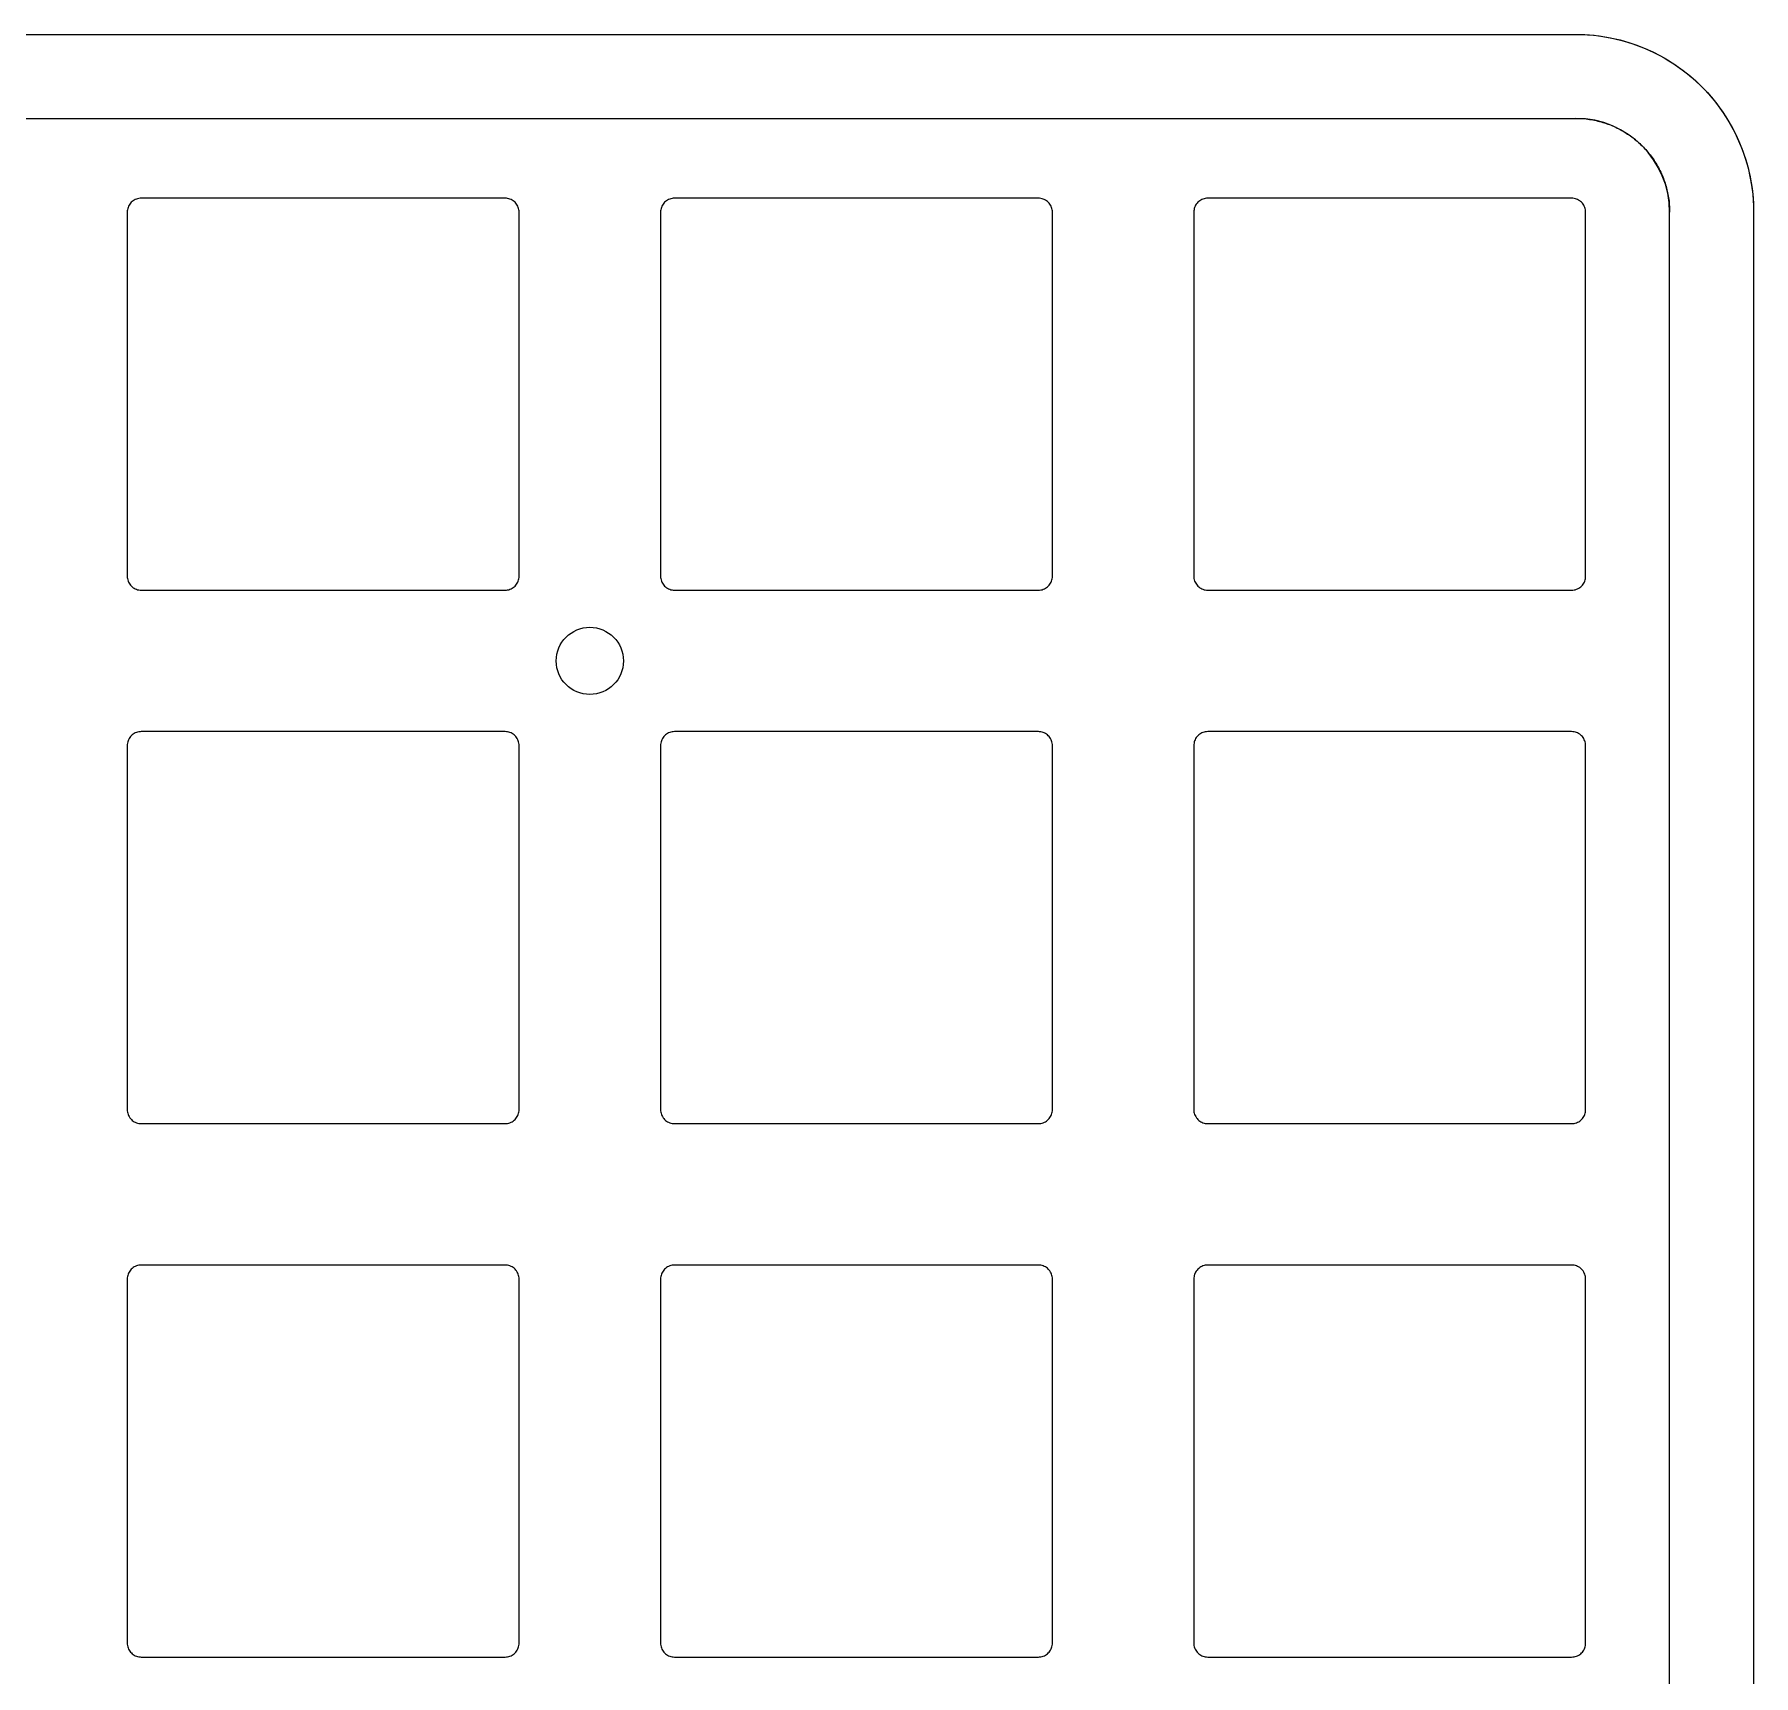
# Model space of a CAD drawing. Header units: millimetres. Extents: x -303 to -129, y -87 to 39.
# Drawn here: x -215.3 to -153.9, y -26.7 to 31.9 of the extents above; entities that cross this region are included whole.
import ezdxf

# ---------------------------------------------------------------- set-up
doc = ezdxf.new("R2010")
doc.units = ezdxf.units.MM
doc.layers.add('lx', color=151, linetype='Continuous')

msp = doc.modelspace()

# ---------------------------------------------------------------- linework, layer by layer
at = {"layer": 'lx'}
for p, q in [((-245, 31.9), (-162.338, 31.9)), ((-162.338, 31.9), (-160.201, 31.9)), ((-271.574, 28.9), (-166.003, 28.9)), ((-166.003, 28.9), (-160.201, 28.9)), ((-198.451, 26.05), (-211.45, 26.05)), ((-179.4, 26.05), (-192.399, 26.05)), ((-160.351, 26.05), (-173.35, 26.05)), ((-211.95, 25.55), (-211.95, 12.551)), ((-197.951, 12.551), (-197.951, 25.55)), ((-192.899, 25.55), (-192.899, 12.551)), ((-178.9, 12.551), (-178.9, 25.55)), ((-173.85, 25.55), (-173.85, 12.551)), ((-159.851, 12.551), (-159.851, 25.55)), ((-156.851, 19.748), (-156.851, 25.55)), ((-153.851, 25.55), (-153.851, 23.413)), ((-153.851, 23.413), (-153.851, -33.791)), ((-156.851, -32.206), (-156.851, 19.748)), ((-211.45, 12.051), (-198.451, 12.051)), ((-192.399, 12.051), (-179.4, 12.051)), ((-173.35, 12.051), (-160.351, 12.051)), ((-198.451, 7), (-211.45, 7)), ((-179.4, 7), (-192.399, 7)), ((-160.351, 7), (-173.35, 7)), ((-211.95, 6.5), (-211.95, -6.499)), ((-197.951, -6.499), (-197.951, 6.5)), ((-192.899, 6.5), (-192.899, -6.499)), ((-178.9, -6.499), (-178.9, 6.5)), ((-173.85, 6.5), (-173.85, -6.499)), ((-159.851, -6.499), (-159.851, 6.5)), ((-211.45, -6.999), (-198.451, -6.999)), ((-192.399, -6.999), (-179.4, -6.999)), ((-173.35, -6.999), (-160.351, -6.999)), ((-198.451, -12.05), (-211.45, -12.05)), ((-179.4, -12.05), (-192.399, -12.05)), ((-160.351, -12.05), (-173.35, -12.05)), ((-211.95, -12.55), (-211.95, -25.549)), ((-197.951, -25.549), (-197.951, -12.55)), ((-192.899, -12.55), (-192.899, -25.549)), ((-178.9, -25.549), (-178.9, -12.55)), ((-173.85, -12.55), (-173.85, -25.549)), ((-159.851, -25.549), (-159.851, -12.55)), ((-211.45, -26.049), (-198.451, -26.049)), ((-192.399, -26.049), (-179.4, -26.049)), ((-173.35, -26.049), (-160.351, -26.049))]:
    msp.add_line(p, q, dxfattribs=at)
msp.add_circle((-195.425, 9.526), 1.2, dxfattribs=at)
at = {"layer": 'lx', "extrusion": (0, 0, -1)}
for start, end in [(90, 180), (90, 149.4863), (149.4863, 180)]:
    msp.add_arc((160.201, 25.55), 6.35, start, end, dxfattribs=at)
at = {"layer": 'lx'}
msp.add_arc((-160.201, 25.55), 3.35, 0, 90, dxfattribs=at)
for points, knots in [([(-160.201, 28.9), (-160.038, 28.9), (-159.875, 28.888), (-159.714, 28.865), (-159.552, 28.841), (-159.391, 28.805), (-159.234, 28.758), (-159.078, 28.71), (-158.924, 28.652), (-158.776, 28.582), (-158.629, 28.513), (-158.486, 28.432), (-158.35, 28.342), (-158.214, 28.253), (-158.085, 28.153), (-157.964, 28.044), (-157.843, 27.936), (-157.73, 27.818), (-157.626, 27.694), (-157.523, 27.57), (-157.428, 27.437), (-157.344, 27.299), (-157.259, 27.162), (-157.185, 27.018), (-157.121, 26.87), (-157.058, 26.722), (-157.005, 26.569), (-156.964, 26.413), (-156.922, 26.258), (-156.892, 26.1), (-156.873, 25.94), (-156.858, 25.811), (-156.851, 25.68), (-156.851, 25.55)], [0, 0, 0, 0, 0.487313, 0.487313, 0.487313, 0.979278, 0.979278, 0.979278, 1.469789, 1.469789, 1.469789, 1.958917, 1.958917, 1.958917, 2.446716, 2.446716, 2.446716, 2.933223, 2.933223, 2.933223, 3.41846, 3.41846, 3.41846, 3.902435, 3.902435, 3.902435, 4.385143, 4.385143, 4.385143, 4.866564, 4.866564, 4.866564, 5.257655, 5.257655, 5.257655, 5.257655]), ([(-211.45, 26.05), (-211.479, 26.05), (-211.508, 26.048), (-211.537, 26.042), (-211.566, 26.037), (-211.594, 26.03), (-211.622, 26.019), (-211.649, 26.009), (-211.676, 25.997), (-211.701, 25.982), (-211.726, 25.968), (-211.75, 25.951), (-211.772, 25.932), (-211.794, 25.914), (-211.815, 25.893), (-211.833, 25.871), (-211.852, 25.849), (-211.868, 25.825), (-211.883, 25.8), (-211.897, 25.775), (-211.909, 25.749), (-211.919, 25.722), (-211.929, 25.695), (-211.936, 25.667), (-211.941, 25.639), (-211.947, 25.61), (-211.95, 25.58), (-211.95, 25.55)], [0, 0, 0, 0, 0.088089, 0.088089, 0.088089, 0.1757842, 0.1757842, 0.1757842, 0.2631148, 0.2631148, 0.2631148, 0.3501016, 0.3501016, 0.3501016, 0.4367588, 0.4367588, 0.4367588, 0.5230949, 0.5230949, 0.5230949, 0.6091132, 0.6091132, 0.6091132, 0.6948125, 0.6948125, 0.6948125, 0.7844012, 0.7844012, 0.7844012, 0.7844012]), ([(-197.951, 25.55), (-197.951, 25.58), (-197.953, 25.609), (-197.958, 25.638), (-197.963, 25.667), (-197.971, 25.695), (-197.981, 25.723), (-197.991, 25.75), (-198.004, 25.776), (-198.018, 25.802), (-198.033, 25.827), (-198.05, 25.851), (-198.068, 25.873), (-198.087, 25.895), (-198.108, 25.915), (-198.13, 25.934), (-198.152, 25.952), (-198.176, 25.969), (-198.201, 25.983), (-198.225, 25.998), (-198.252, 26.01), (-198.279, 26.02), (-198.305, 26.029), (-198.333, 26.037), (-198.361, 26.042), (-198.391, 26.047), (-198.421, 26.05), (-198.451, 26.05)], [0, 0, 0, 0, 0.088089, 0.088089, 0.088089, 0.1757842, 0.1757842, 0.1757842, 0.2631148, 0.2631148, 0.2631148, 0.3501016, 0.3501016, 0.3501016, 0.4367588, 0.4367588, 0.4367588, 0.5230949, 0.5230949, 0.5230949, 0.6091132, 0.6091132, 0.6091132, 0.6948125, 0.6948125, 0.6948125, 0.7844012, 0.7844012, 0.7844012, 0.7844012]), ([(-192.399, 26.05), (-192.429, 26.05), (-192.458, 26.048), (-192.487, 26.042), (-192.516, 26.037), (-192.544, 26.03), (-192.572, 26.019), (-192.599, 26.009), (-192.626, 25.997), (-192.651, 25.982), (-192.676, 25.968), (-192.7, 25.951), (-192.722, 25.932), (-192.744, 25.914), (-192.765, 25.893), (-192.783, 25.871), (-192.802, 25.849), (-192.818, 25.825), (-192.833, 25.8), (-192.847, 25.775), (-192.859, 25.749), (-192.869, 25.722), (-192.879, 25.695), (-192.886, 25.667), (-192.891, 25.639), (-192.897, 25.61), (-192.899, 25.58), (-192.899, 25.55)], [0, 0, 0, 0, 0.088089, 0.088089, 0.088089, 0.1757842, 0.1757842, 0.1757842, 0.2631148, 0.2631148, 0.2631148, 0.3501016, 0.3501016, 0.3501016, 0.4367588, 0.4367588, 0.4367588, 0.5230949, 0.5230949, 0.5230949, 0.6091132, 0.6091132, 0.6091132, 0.6948125, 0.6948125, 0.6948125, 0.7844012, 0.7844012, 0.7844012, 0.7844012]), ([(-178.9, 25.55), (-178.9, 25.58), (-178.903, 25.609), (-178.908, 25.638), (-178.913, 25.667), (-178.921, 25.695), (-178.931, 25.723), (-178.941, 25.75), (-178.954, 25.776), (-178.968, 25.802), (-178.983, 25.827), (-179, 25.851), (-179.018, 25.873), (-179.037, 25.895), (-179.058, 25.915), (-179.08, 25.934), (-179.102, 25.952), (-179.126, 25.969), (-179.151, 25.983), (-179.175, 25.998), (-179.202, 26.01), (-179.229, 26.02), (-179.255, 26.029), (-179.283, 26.037), (-179.311, 26.042), (-179.341, 26.047), (-179.371, 26.05), (-179.4, 26.05)], [0, 0, 0, 0, 0.088089, 0.088089, 0.088089, 0.1757842, 0.1757842, 0.1757842, 0.2631148, 0.2631148, 0.2631148, 0.3501016, 0.3501016, 0.3501016, 0.4367588, 0.4367588, 0.4367588, 0.5230949, 0.5230949, 0.5230949, 0.6091132, 0.6091132, 0.6091132, 0.6948125, 0.6948125, 0.6948125, 0.7844012, 0.7844012, 0.7844012, 0.7844012]), ([(-173.35, 26.05), (-173.379, 26.05), (-173.408, 26.048), (-173.437, 26.042), (-173.466, 26.037), (-173.494, 26.03), (-173.522, 26.019), (-173.549, 26.009), (-173.576, 25.997), (-173.601, 25.982), (-173.626, 25.968), (-173.65, 25.951), (-173.672, 25.932), (-173.694, 25.914), (-173.715, 25.893), (-173.733, 25.871), (-173.752, 25.849), (-173.768, 25.825), (-173.783, 25.8), (-173.797, 25.775), (-173.809, 25.749), (-173.819, 25.722), (-173.829, 25.695), (-173.836, 25.667), (-173.841, 25.639), (-173.847, 25.61), (-173.85, 25.58), (-173.85, 25.55)], [0, 0, 0, 0, 0.088089, 0.088089, 0.088089, 0.1757842, 0.1757842, 0.1757842, 0.2631148, 0.2631148, 0.2631148, 0.3501016, 0.3501016, 0.3501016, 0.4367588, 0.4367588, 0.4367588, 0.5230949, 0.5230949, 0.5230949, 0.6091132, 0.6091132, 0.6091132, 0.6948125, 0.6948125, 0.6948125, 0.7844012, 0.7844012, 0.7844012, 0.7844012]), ([(-159.851, 25.55), (-159.851, 25.58), (-159.853, 25.609), (-159.858, 25.638), (-159.863, 25.667), (-159.871, 25.695), (-159.881, 25.723), (-159.891, 25.75), (-159.904, 25.776), (-159.918, 25.802), (-159.933, 25.827), (-159.95, 25.851), (-159.968, 25.873), (-159.987, 25.895), (-160.008, 25.915), (-160.03, 25.934), (-160.052, 25.952), (-160.076, 25.969), (-160.101, 25.983), (-160.125, 25.998), (-160.152, 26.01), (-160.179, 26.02), (-160.205, 26.029), (-160.233, 26.037), (-160.261, 26.042), (-160.291, 26.047), (-160.321, 26.05), (-160.351, 26.05)], [0, 0, 0, 0, 0.088089, 0.088089, 0.088089, 0.1757842, 0.1757842, 0.1757842, 0.2631148, 0.2631148, 0.2631148, 0.3501016, 0.3501016, 0.3501016, 0.4367588, 0.4367588, 0.4367588, 0.5230949, 0.5230949, 0.5230949, 0.6091132, 0.6091132, 0.6091132, 0.6948125, 0.6948125, 0.6948125, 0.7844012, 0.7844012, 0.7844012, 0.7844012]), ([(-211.95, 12.551), (-211.95, 12.522), (-211.947, 12.492), (-211.942, 12.463), (-211.937, 12.435), (-211.929, 12.406), (-211.919, 12.379), (-211.909, 12.351), (-211.896, 12.325), (-211.882, 12.3), (-211.867, 12.275), (-211.85, 12.251), (-211.832, 12.229), (-211.813, 12.207), (-211.792, 12.186), (-211.77, 12.167), (-211.748, 12.149), (-211.724, 12.132), (-211.699, 12.118), (-211.675, 12.104), (-211.648, 12.091), (-211.621, 12.082), (-211.595, 12.072), (-211.567, 12.064), (-211.539, 12.059), (-211.509, 12.054), (-211.479, 12.051), (-211.45, 12.051)], [0, 0, 0, 0, 0.088089, 0.088089, 0.088089, 0.1757842, 0.1757842, 0.1757842, 0.2631148, 0.2631148, 0.2631148, 0.3501016, 0.3501016, 0.3501016, 0.4367588, 0.4367588, 0.4367588, 0.5230949, 0.5230949, 0.5230949, 0.6091132, 0.6091132, 0.6091132, 0.6948125, 0.6948125, 0.6948125, 0.7844012, 0.7844012, 0.7844012, 0.7844012]), ([(-198.451, 12.051), (-198.421, 12.051), (-198.392, 12.054), (-198.363, 12.059), (-198.334, 12.064), (-198.306, 12.072), (-198.278, 12.082), (-198.251, 12.092), (-198.224, 12.104), (-198.199, 12.119), (-198.174, 12.134), (-198.15, 12.15), (-198.128, 12.169), (-198.106, 12.188), (-198.085, 12.208), (-198.067, 12.231), (-198.048, 12.253), (-198.032, 12.276), (-198.017, 12.301), (-198.003, 12.326), (-197.991, 12.352), (-197.981, 12.379), (-197.971, 12.406), (-197.964, 12.434), (-197.959, 12.462), (-197.953, 12.491), (-197.951, 12.521), (-197.951, 12.551)], [0, 0, 0, 0, 0.088089, 0.088089, 0.088089, 0.1757842, 0.1757842, 0.1757842, 0.2631148, 0.2631148, 0.2631148, 0.3501016, 0.3501016, 0.3501016, 0.4367588, 0.4367588, 0.4367588, 0.5230949, 0.5230949, 0.5230949, 0.6091132, 0.6091132, 0.6091132, 0.6948125, 0.6948125, 0.6948125, 0.7844012, 0.7844012, 0.7844012, 0.7844012]), ([(-192.899, 12.551), (-192.899, 12.522), (-192.897, 12.492), (-192.892, 12.463), (-192.887, 12.435), (-192.879, 12.406), (-192.869, 12.379), (-192.859, 12.351), (-192.846, 12.325), (-192.832, 12.3), (-192.817, 12.275), (-192.8, 12.251), (-192.782, 12.229), (-192.763, 12.207), (-192.742, 12.186), (-192.72, 12.167), (-192.698, 12.149), (-192.674, 12.132), (-192.649, 12.118), (-192.625, 12.104), (-192.598, 12.091), (-192.571, 12.082), (-192.545, 12.072), (-192.517, 12.064), (-192.489, 12.059), (-192.459, 12.054), (-192.429, 12.051), (-192.399, 12.051)], [0, 0, 0, 0, 0.088089, 0.088089, 0.088089, 0.1757842, 0.1757842, 0.1757842, 0.2631148, 0.2631148, 0.2631148, 0.3501016, 0.3501016, 0.3501016, 0.4367588, 0.4367588, 0.4367588, 0.5230949, 0.5230949, 0.5230949, 0.6091132, 0.6091132, 0.6091132, 0.6948125, 0.6948125, 0.6948125, 0.7844012, 0.7844012, 0.7844012, 0.7844012]), ([(-179.4, 12.051), (-179.371, 12.051), (-179.342, 12.054), (-179.313, 12.059), (-179.284, 12.064), (-179.256, 12.072), (-179.228, 12.082), (-179.201, 12.092), (-179.174, 12.104), (-179.149, 12.119), (-179.124, 12.134), (-179.1, 12.15), (-179.078, 12.169), (-179.056, 12.188), (-179.035, 12.208), (-179.017, 12.231), (-178.998, 12.253), (-178.982, 12.276), (-178.967, 12.301), (-178.953, 12.326), (-178.941, 12.352), (-178.931, 12.379), (-178.921, 12.406), (-178.914, 12.434), (-178.909, 12.462), (-178.903, 12.491), (-178.9, 12.521), (-178.9, 12.551)], [0, 0, 0, 0, 0.088089, 0.088089, 0.088089, 0.1757842, 0.1757842, 0.1757842, 0.2631148, 0.2631148, 0.2631148, 0.3501016, 0.3501016, 0.3501016, 0.4367588, 0.4367588, 0.4367588, 0.5230949, 0.5230949, 0.5230949, 0.6091132, 0.6091132, 0.6091132, 0.6948125, 0.6948125, 0.6948125, 0.7844012, 0.7844012, 0.7844012, 0.7844012]), ([(-173.85, 12.551), (-173.85, 12.522), (-173.847, 12.492), (-173.842, 12.463), (-173.837, 12.435), (-173.829, 12.406), (-173.819, 12.379), (-173.809, 12.351), (-173.796, 12.325), (-173.782, 12.3), (-173.767, 12.275), (-173.75, 12.251), (-173.732, 12.229), (-173.713, 12.207), (-173.692, 12.186), (-173.67, 12.167), (-173.648, 12.149), (-173.624, 12.132), (-173.599, 12.118), (-173.575, 12.104), (-173.548, 12.091), (-173.521, 12.082), (-173.495, 12.072), (-173.467, 12.064), (-173.439, 12.059), (-173.409, 12.054), (-173.379, 12.051), (-173.35, 12.051)], [0, 0, 0, 0, 0.088089, 0.088089, 0.088089, 0.1757842, 0.1757842, 0.1757842, 0.2631148, 0.2631148, 0.2631148, 0.3501016, 0.3501016, 0.3501016, 0.4367588, 0.4367588, 0.4367588, 0.5230949, 0.5230949, 0.5230949, 0.6091132, 0.6091132, 0.6091132, 0.6948125, 0.6948125, 0.6948125, 0.7844012, 0.7844012, 0.7844012, 0.7844012]), ([(-160.351, 12.051), (-160.321, 12.051), (-160.292, 12.054), (-160.263, 12.059), (-160.234, 12.064), (-160.206, 12.072), (-160.178, 12.082), (-160.151, 12.092), (-160.124, 12.104), (-160.099, 12.119), (-160.074, 12.134), (-160.05, 12.15), (-160.028, 12.169), (-160.006, 12.188), (-159.985, 12.208), (-159.967, 12.231), (-159.948, 12.253), (-159.932, 12.276), (-159.917, 12.301), (-159.903, 12.326), (-159.891, 12.352), (-159.881, 12.379), (-159.871, 12.406), (-159.864, 12.434), (-159.859, 12.462), (-159.853, 12.491), (-159.851, 12.521), (-159.851, 12.551)], [0, 0, 0, 0, 0.088089, 0.088089, 0.088089, 0.1757842, 0.1757842, 0.1757842, 0.2631148, 0.2631148, 0.2631148, 0.3501016, 0.3501016, 0.3501016, 0.4367588, 0.4367588, 0.4367588, 0.5230949, 0.5230949, 0.5230949, 0.6091132, 0.6091132, 0.6091132, 0.6948125, 0.6948125, 0.6948125, 0.7844012, 0.7844012, 0.7844012, 0.7844012]), ([(-211.45, 7), (-211.479, 7), (-211.508, 6.998), (-211.537, 6.992), (-211.566, 6.987), (-211.594, 6.98), (-211.622, 6.969), (-211.649, 6.959), (-211.676, 6.947), (-211.701, 6.932), (-211.726, 6.918), (-211.75, 6.901), (-211.772, 6.882), (-211.794, 6.864), (-211.815, 6.843), (-211.833, 6.821), (-211.852, 6.799), (-211.868, 6.775), (-211.883, 6.75), (-211.897, 6.725), (-211.909, 6.699), (-211.919, 6.672), (-211.929, 6.645), (-211.936, 6.617), (-211.941, 6.589), (-211.947, 6.56), (-211.95, 6.53), (-211.95, 6.5)], [0, 0, 0, 0, 0.088089, 0.088089, 0.088089, 0.1757842, 0.1757842, 0.1757842, 0.2631148, 0.2631148, 0.2631148, 0.3501016, 0.3501016, 0.3501016, 0.4367588, 0.4367588, 0.4367588, 0.5230949, 0.5230949, 0.5230949, 0.6091132, 0.6091132, 0.6091132, 0.6948125, 0.6948125, 0.6948125, 0.7844012, 0.7844012, 0.7844012, 0.7844012]), ([(-197.951, 6.5), (-197.951, 6.53), (-197.953, 6.559), (-197.958, 6.588), (-197.963, 6.617), (-197.971, 6.645), (-197.981, 6.673), (-197.991, 6.7), (-198.004, 6.726), (-198.018, 6.752), (-198.033, 6.777), (-198.05, 6.801), (-198.068, 6.823), (-198.087, 6.845), (-198.108, 6.865), (-198.13, 6.884), (-198.152, 6.902), (-198.176, 6.919), (-198.201, 6.933), (-198.225, 6.948), (-198.252, 6.96), (-198.279, 6.97), (-198.305, 6.979), (-198.333, 6.987), (-198.361, 6.992), (-198.391, 6.997), (-198.421, 7), (-198.451, 7)], [0, 0, 0, 0, 0.088089, 0.088089, 0.088089, 0.1757842, 0.1757842, 0.1757842, 0.2631148, 0.2631148, 0.2631148, 0.3501016, 0.3501016, 0.3501016, 0.4367588, 0.4367588, 0.4367588, 0.5230949, 0.5230949, 0.5230949, 0.6091132, 0.6091132, 0.6091132, 0.6948125, 0.6948125, 0.6948125, 0.7844012, 0.7844012, 0.7844012, 0.7844012]), ([(-192.399, 7), (-192.429, 7), (-192.458, 6.998), (-192.487, 6.992), (-192.516, 6.987), (-192.544, 6.98), (-192.572, 6.969), (-192.599, 6.959), (-192.626, 6.947), (-192.651, 6.932), (-192.676, 6.918), (-192.7, 6.901), (-192.722, 6.882), (-192.744, 6.864), (-192.765, 6.843), (-192.783, 6.821), (-192.802, 6.799), (-192.818, 6.775), (-192.833, 6.75), (-192.847, 6.725), (-192.859, 6.699), (-192.869, 6.672), (-192.879, 6.645), (-192.886, 6.617), (-192.891, 6.589), (-192.897, 6.56), (-192.899, 6.53), (-192.899, 6.5)], [0, 0, 0, 0, 0.088089, 0.088089, 0.088089, 0.1757842, 0.1757842, 0.1757842, 0.2631148, 0.2631148, 0.2631148, 0.3501016, 0.3501016, 0.3501016, 0.4367588, 0.4367588, 0.4367588, 0.5230949, 0.5230949, 0.5230949, 0.6091132, 0.6091132, 0.6091132, 0.6948125, 0.6948125, 0.6948125, 0.7844012, 0.7844012, 0.7844012, 0.7844012]), ([(-178.9, 6.5), (-178.9, 6.53), (-178.903, 6.559), (-178.908, 6.588), (-178.913, 6.617), (-178.921, 6.645), (-178.931, 6.673), (-178.941, 6.7), (-178.954, 6.726), (-178.968, 6.752), (-178.983, 6.777), (-179, 6.801), (-179.018, 6.823), (-179.037, 6.845), (-179.058, 6.865), (-179.08, 6.884), (-179.102, 6.902), (-179.126, 6.919), (-179.151, 6.933), (-179.175, 6.948), (-179.202, 6.96), (-179.229, 6.97), (-179.255, 6.979), (-179.283, 6.987), (-179.311, 6.992), (-179.341, 6.997), (-179.371, 7), (-179.4, 7)], [0, 0, 0, 0, 0.088089, 0.088089, 0.088089, 0.1757842, 0.1757842, 0.1757842, 0.2631148, 0.2631148, 0.2631148, 0.3501016, 0.3501016, 0.3501016, 0.4367588, 0.4367588, 0.4367588, 0.5230949, 0.5230949, 0.5230949, 0.6091132, 0.6091132, 0.6091132, 0.6948125, 0.6948125, 0.6948125, 0.7844012, 0.7844012, 0.7844012, 0.7844012]), ([(-173.35, 7), (-173.379, 7), (-173.408, 6.998), (-173.437, 6.992), (-173.466, 6.987), (-173.494, 6.98), (-173.522, 6.969), (-173.549, 6.959), (-173.576, 6.947), (-173.601, 6.932), (-173.626, 6.918), (-173.65, 6.901), (-173.672, 6.882), (-173.694, 6.864), (-173.715, 6.843), (-173.733, 6.821), (-173.752, 6.799), (-173.768, 6.775), (-173.783, 6.75), (-173.797, 6.725), (-173.809, 6.699), (-173.819, 6.672), (-173.829, 6.645), (-173.836, 6.617), (-173.841, 6.589), (-173.847, 6.56), (-173.85, 6.53), (-173.85, 6.5)], [0, 0, 0, 0, 0.088089, 0.088089, 0.088089, 0.1757842, 0.1757842, 0.1757842, 0.2631148, 0.2631148, 0.2631148, 0.3501016, 0.3501016, 0.3501016, 0.4367588, 0.4367588, 0.4367588, 0.5230949, 0.5230949, 0.5230949, 0.6091132, 0.6091132, 0.6091132, 0.6948125, 0.6948125, 0.6948125, 0.7844012, 0.7844012, 0.7844012, 0.7844012]), ([(-159.851, 6.5), (-159.851, 6.53), (-159.853, 6.559), (-159.858, 6.588), (-159.863, 6.617), (-159.871, 6.645), (-159.881, 6.673), (-159.891, 6.7), (-159.904, 6.726), (-159.918, 6.752), (-159.933, 6.777), (-159.95, 6.801), (-159.968, 6.823), (-159.987, 6.845), (-160.008, 6.865), (-160.03, 6.884), (-160.052, 6.902), (-160.076, 6.919), (-160.101, 6.933), (-160.125, 6.948), (-160.152, 6.96), (-160.179, 6.97), (-160.205, 6.979), (-160.233, 6.987), (-160.261, 6.992), (-160.291, 6.997), (-160.321, 7), (-160.351, 7)], [0, 0, 0, 0, 0.088089, 0.088089, 0.088089, 0.1757842, 0.1757842, 0.1757842, 0.2631148, 0.2631148, 0.2631148, 0.3501016, 0.3501016, 0.3501016, 0.4367588, 0.4367588, 0.4367588, 0.5230949, 0.5230949, 0.5230949, 0.6091132, 0.6091132, 0.6091132, 0.6948125, 0.6948125, 0.6948125, 0.7844012, 0.7844012, 0.7844012, 0.7844012]), ([(-211.95, -6.499), (-211.95, -6.528), (-211.947, -6.558), (-211.942, -6.587), (-211.937, -6.615), (-211.929, -6.644), (-211.919, -6.671), (-211.909, -6.699), (-211.896, -6.725), (-211.882, -6.75), (-211.867, -6.775), (-211.85, -6.799), (-211.832, -6.821), (-211.813, -6.843), (-211.792, -6.864), (-211.77, -6.883), (-211.748, -6.901), (-211.724, -6.918), (-211.699, -6.932), (-211.675, -6.946), (-211.648, -6.959), (-211.621, -6.968), (-211.595, -6.978), (-211.567, -6.986), (-211.539, -6.991), (-211.509, -6.996), (-211.479, -6.999), (-211.45, -6.999)], [0, 0, 0, 0, 0.088089, 0.088089, 0.088089, 0.1757842, 0.1757842, 0.1757842, 0.2631148, 0.2631148, 0.2631148, 0.3501016, 0.3501016, 0.3501016, 0.4367588, 0.4367588, 0.4367588, 0.5230949, 0.5230949, 0.5230949, 0.6091132, 0.6091132, 0.6091132, 0.6948125, 0.6948125, 0.6948125, 0.7844012, 0.7844012, 0.7844012, 0.7844012]), ([(-198.451, -6.999), (-198.421, -6.999), (-198.392, -6.996), (-198.363, -6.991), (-198.334, -6.986), (-198.306, -6.978), (-198.278, -6.968), (-198.251, -6.958), (-198.224, -6.946), (-198.199, -6.931), (-198.174, -6.916), (-198.15, -6.9), (-198.128, -6.881), (-198.106, -6.862), (-198.085, -6.842), (-198.067, -6.819), (-198.048, -6.797), (-198.032, -6.774), (-198.017, -6.749), (-198.003, -6.724), (-197.991, -6.698), (-197.981, -6.671), (-197.971, -6.644), (-197.964, -6.616), (-197.959, -6.588), (-197.953, -6.559), (-197.951, -6.529), (-197.951, -6.499)], [0, 0, 0, 0, 0.088089, 0.088089, 0.088089, 0.1757842, 0.1757842, 0.1757842, 0.2631148, 0.2631148, 0.2631148, 0.3501016, 0.3501016, 0.3501016, 0.4367588, 0.4367588, 0.4367588, 0.5230949, 0.5230949, 0.5230949, 0.6091132, 0.6091132, 0.6091132, 0.6948125, 0.6948125, 0.6948125, 0.7844012, 0.7844012, 0.7844012, 0.7844012]), ([(-192.899, -6.499), (-192.899, -6.528), (-192.897, -6.558), (-192.892, -6.587), (-192.887, -6.615), (-192.879, -6.644), (-192.869, -6.671), (-192.859, -6.699), (-192.846, -6.725), (-192.832, -6.75), (-192.817, -6.775), (-192.8, -6.799), (-192.782, -6.821), (-192.763, -6.843), (-192.742, -6.864), (-192.72, -6.883), (-192.698, -6.901), (-192.674, -6.918), (-192.649, -6.932), (-192.625, -6.946), (-192.598, -6.959), (-192.571, -6.968), (-192.545, -6.978), (-192.517, -6.986), (-192.489, -6.991), (-192.459, -6.996), (-192.429, -6.999), (-192.399, -6.999)], [0, 0, 0, 0, 0.088089, 0.088089, 0.088089, 0.1757842, 0.1757842, 0.1757842, 0.2631148, 0.2631148, 0.2631148, 0.3501016, 0.3501016, 0.3501016, 0.4367588, 0.4367588, 0.4367588, 0.5230949, 0.5230949, 0.5230949, 0.6091132, 0.6091132, 0.6091132, 0.6948125, 0.6948125, 0.6948125, 0.7844012, 0.7844012, 0.7844012, 0.7844012]), ([(-179.4, -6.999), (-179.371, -6.999), (-179.342, -6.996), (-179.313, -6.991), (-179.284, -6.986), (-179.256, -6.978), (-179.228, -6.968), (-179.201, -6.958), (-179.174, -6.946), (-179.149, -6.931), (-179.124, -6.916), (-179.1, -6.9), (-179.078, -6.881), (-179.056, -6.862), (-179.035, -6.842), (-179.017, -6.819), (-178.998, -6.797), (-178.982, -6.774), (-178.967, -6.749), (-178.953, -6.724), (-178.941, -6.698), (-178.931, -6.671), (-178.921, -6.644), (-178.914, -6.616), (-178.909, -6.588), (-178.903, -6.559), (-178.9, -6.529), (-178.9, -6.499)], [0, 0, 0, 0, 0.088089, 0.088089, 0.088089, 0.1757842, 0.1757842, 0.1757842, 0.2631148, 0.2631148, 0.2631148, 0.3501016, 0.3501016, 0.3501016, 0.4367588, 0.4367588, 0.4367588, 0.5230949, 0.5230949, 0.5230949, 0.6091132, 0.6091132, 0.6091132, 0.6948125, 0.6948125, 0.6948125, 0.7844012, 0.7844012, 0.7844012, 0.7844012]), ([(-173.85, -6.499), (-173.85, -6.528), (-173.847, -6.558), (-173.842, -6.587), (-173.837, -6.615), (-173.829, -6.644), (-173.819, -6.671), (-173.809, -6.699), (-173.796, -6.725), (-173.782, -6.75), (-173.767, -6.775), (-173.75, -6.799), (-173.732, -6.821), (-173.713, -6.843), (-173.692, -6.864), (-173.67, -6.883), (-173.648, -6.901), (-173.624, -6.918), (-173.599, -6.932), (-173.575, -6.946), (-173.548, -6.959), (-173.521, -6.968), (-173.495, -6.978), (-173.467, -6.986), (-173.439, -6.991), (-173.409, -6.996), (-173.379, -6.999), (-173.35, -6.999)], [0, 0, 0, 0, 0.088089, 0.088089, 0.088089, 0.1757842, 0.1757842, 0.1757842, 0.2631148, 0.2631148, 0.2631148, 0.3501016, 0.3501016, 0.3501016, 0.4367588, 0.4367588, 0.4367588, 0.5230949, 0.5230949, 0.5230949, 0.6091132, 0.6091132, 0.6091132, 0.6948125, 0.6948125, 0.6948125, 0.7844012, 0.7844012, 0.7844012, 0.7844012]), ([(-160.351, -6.999), (-160.321, -6.999), (-160.292, -6.996), (-160.263, -6.991), (-160.234, -6.986), (-160.206, -6.978), (-160.178, -6.968), (-160.151, -6.958), (-160.124, -6.946), (-160.099, -6.931), (-160.074, -6.916), (-160.05, -6.9), (-160.028, -6.881), (-160.006, -6.862), (-159.985, -6.842), (-159.967, -6.819), (-159.948, -6.797), (-159.932, -6.774), (-159.917, -6.749), (-159.903, -6.724), (-159.891, -6.698), (-159.881, -6.671), (-159.871, -6.644), (-159.864, -6.616), (-159.859, -6.588), (-159.853, -6.559), (-159.851, -6.529), (-159.851, -6.499)], [0, 0, 0, 0, 0.088089, 0.088089, 0.088089, 0.1757842, 0.1757842, 0.1757842, 0.2631148, 0.2631148, 0.2631148, 0.3501016, 0.3501016, 0.3501016, 0.4367588, 0.4367588, 0.4367588, 0.5230949, 0.5230949, 0.5230949, 0.6091132, 0.6091132, 0.6091132, 0.6948125, 0.6948125, 0.6948125, 0.7844012, 0.7844012, 0.7844012, 0.7844012]), ([(-211.45, -12.05), (-211.479, -12.05), (-211.508, -12.052), (-211.537, -12.058), (-211.566, -12.063), (-211.594, -12.07), (-211.622, -12.081), (-211.649, -12.091), (-211.676, -12.103), (-211.701, -12.118), (-211.726, -12.132), (-211.75, -12.149), (-211.772, -12.168), (-211.794, -12.186), (-211.815, -12.207), (-211.833, -12.229), (-211.852, -12.251), (-211.868, -12.275), (-211.883, -12.3), (-211.897, -12.325), (-211.909, -12.351), (-211.919, -12.378), (-211.929, -12.405), (-211.936, -12.433), (-211.941, -12.461), (-211.947, -12.49), (-211.95, -12.52), (-211.95, -12.55)], [0, 0, 0, 0, 0.088089, 0.088089, 0.088089, 0.1757842, 0.1757842, 0.1757842, 0.2631148, 0.2631148, 0.2631148, 0.3501016, 0.3501016, 0.3501016, 0.4367588, 0.4367588, 0.4367588, 0.5230949, 0.5230949, 0.5230949, 0.6091132, 0.6091132, 0.6091132, 0.6948125, 0.6948125, 0.6948125, 0.7844012, 0.7844012, 0.7844012, 0.7844012]), ([(-197.951, -12.55), (-197.951, -12.52), (-197.953, -12.491), (-197.958, -12.462), (-197.963, -12.433), (-197.971, -12.405), (-197.981, -12.377), (-197.991, -12.35), (-198.004, -12.324), (-198.018, -12.298), (-198.033, -12.273), (-198.05, -12.249), (-198.068, -12.227), (-198.087, -12.205), (-198.108, -12.185), (-198.13, -12.166), (-198.152, -12.148), (-198.176, -12.131), (-198.201, -12.117), (-198.225, -12.102), (-198.252, -12.09), (-198.279, -12.08), (-198.305, -12.071), (-198.333, -12.063), (-198.361, -12.058), (-198.391, -12.053), (-198.421, -12.05), (-198.451, -12.05)], [0, 0, 0, 0, 0.088089, 0.088089, 0.088089, 0.1757842, 0.1757842, 0.1757842, 0.2631148, 0.2631148, 0.2631148, 0.3501016, 0.3501016, 0.3501016, 0.4367588, 0.4367588, 0.4367588, 0.5230949, 0.5230949, 0.5230949, 0.6091132, 0.6091132, 0.6091132, 0.6948125, 0.6948125, 0.6948125, 0.7844012, 0.7844012, 0.7844012, 0.7844012]), ([(-192.399, -12.05), (-192.429, -12.05), (-192.458, -12.052), (-192.487, -12.058), (-192.516, -12.063), (-192.544, -12.07), (-192.572, -12.081), (-192.599, -12.091), (-192.626, -12.103), (-192.651, -12.118), (-192.676, -12.132), (-192.7, -12.149), (-192.722, -12.168), (-192.744, -12.186), (-192.765, -12.207), (-192.783, -12.229), (-192.802, -12.251), (-192.818, -12.275), (-192.833, -12.3), (-192.847, -12.325), (-192.859, -12.351), (-192.869, -12.378), (-192.879, -12.405), (-192.886, -12.433), (-192.891, -12.461), (-192.897, -12.49), (-192.899, -12.52), (-192.899, -12.55)], [0, 0, 0, 0, 0.088089, 0.088089, 0.088089, 0.1757842, 0.1757842, 0.1757842, 0.2631148, 0.2631148, 0.2631148, 0.3501016, 0.3501016, 0.3501016, 0.4367588, 0.4367588, 0.4367588, 0.5230949, 0.5230949, 0.5230949, 0.6091132, 0.6091132, 0.6091132, 0.6948125, 0.6948125, 0.6948125, 0.7844012, 0.7844012, 0.7844012, 0.7844012]), ([(-178.9, -12.55), (-178.9, -12.52), (-178.903, -12.491), (-178.908, -12.462), (-178.913, -12.433), (-178.921, -12.405), (-178.931, -12.377), (-178.941, -12.35), (-178.954, -12.324), (-178.968, -12.298), (-178.983, -12.273), (-179, -12.249), (-179.018, -12.227), (-179.037, -12.205), (-179.058, -12.185), (-179.08, -12.166), (-179.102, -12.148), (-179.126, -12.131), (-179.151, -12.117), (-179.175, -12.102), (-179.202, -12.09), (-179.229, -12.08), (-179.255, -12.071), (-179.283, -12.063), (-179.311, -12.058), (-179.341, -12.053), (-179.371, -12.05), (-179.4, -12.05)], [0, 0, 0, 0, 0.088089, 0.088089, 0.088089, 0.1757842, 0.1757842, 0.1757842, 0.2631148, 0.2631148, 0.2631148, 0.3501016, 0.3501016, 0.3501016, 0.4367588, 0.4367588, 0.4367588, 0.5230949, 0.5230949, 0.5230949, 0.6091132, 0.6091132, 0.6091132, 0.6948125, 0.6948125, 0.6948125, 0.7844012, 0.7844012, 0.7844012, 0.7844012]), ([(-173.35, -12.05), (-173.379, -12.05), (-173.408, -12.052), (-173.437, -12.058), (-173.466, -12.063), (-173.494, -12.07), (-173.522, -12.081), (-173.549, -12.091), (-173.576, -12.103), (-173.601, -12.118), (-173.626, -12.132), (-173.65, -12.149), (-173.672, -12.168), (-173.694, -12.186), (-173.715, -12.207), (-173.733, -12.229), (-173.752, -12.251), (-173.768, -12.275), (-173.783, -12.3), (-173.797, -12.325), (-173.809, -12.351), (-173.819, -12.378), (-173.829, -12.405), (-173.836, -12.433), (-173.841, -12.461), (-173.847, -12.49), (-173.85, -12.52), (-173.85, -12.55)], [0, 0, 0, 0, 0.088089, 0.088089, 0.088089, 0.1757842, 0.1757842, 0.1757842, 0.2631148, 0.2631148, 0.2631148, 0.3501016, 0.3501016, 0.3501016, 0.4367588, 0.4367588, 0.4367588, 0.5230949, 0.5230949, 0.5230949, 0.6091132, 0.6091132, 0.6091132, 0.6948125, 0.6948125, 0.6948125, 0.7844012, 0.7844012, 0.7844012, 0.7844012]), ([(-159.851, -12.55), (-159.851, -12.52), (-159.853, -12.491), (-159.858, -12.462), (-159.863, -12.433), (-159.871, -12.405), (-159.881, -12.377), (-159.891, -12.35), (-159.904, -12.324), (-159.918, -12.298), (-159.933, -12.273), (-159.95, -12.249), (-159.968, -12.227), (-159.987, -12.205), (-160.008, -12.185), (-160.03, -12.166), (-160.052, -12.148), (-160.076, -12.131), (-160.101, -12.117), (-160.125, -12.102), (-160.152, -12.09), (-160.179, -12.08), (-160.205, -12.071), (-160.233, -12.063), (-160.261, -12.058), (-160.291, -12.053), (-160.321, -12.05), (-160.351, -12.05)], [0, 0, 0, 0, 0.088089, 0.088089, 0.088089, 0.1757842, 0.1757842, 0.1757842, 0.2631148, 0.2631148, 0.2631148, 0.3501016, 0.3501016, 0.3501016, 0.4367588, 0.4367588, 0.4367588, 0.5230949, 0.5230949, 0.5230949, 0.6091132, 0.6091132, 0.6091132, 0.6948125, 0.6948125, 0.6948125, 0.7844012, 0.7844012, 0.7844012, 0.7844012]), ([(-211.95, -25.549), (-211.95, -25.578), (-211.947, -25.608), (-211.942, -25.637), (-211.937, -25.665), (-211.929, -25.694), (-211.919, -25.721), (-211.909, -25.749), (-211.896, -25.775), (-211.882, -25.8), (-211.867, -25.825), (-211.85, -25.849), (-211.832, -25.871), (-211.813, -25.893), (-211.792, -25.914), (-211.77, -25.933), (-211.748, -25.951), (-211.724, -25.968), (-211.699, -25.982), (-211.675, -25.996), (-211.648, -26.009), (-211.621, -26.018), (-211.595, -26.028), (-211.567, -26.036), (-211.539, -26.041), (-211.509, -26.046), (-211.479, -26.049), (-211.45, -26.049)], [0, 0, 0, 0, 0.088089, 0.088089, 0.088089, 0.1757842, 0.1757842, 0.1757842, 0.2631148, 0.2631148, 0.2631148, 0.3501016, 0.3501016, 0.3501016, 0.4367588, 0.4367588, 0.4367588, 0.5230949, 0.5230949, 0.5230949, 0.6091132, 0.6091132, 0.6091132, 0.6948125, 0.6948125, 0.6948125, 0.7844012, 0.7844012, 0.7844012, 0.7844012]), ([(-198.451, -26.049), (-198.421, -26.049), (-198.392, -26.046), (-198.363, -26.041), (-198.334, -26.036), (-198.306, -26.028), (-198.278, -26.018), (-198.251, -26.008), (-198.224, -25.996), (-198.199, -25.981), (-198.174, -25.966), (-198.15, -25.95), (-198.128, -25.931), (-198.106, -25.912), (-198.085, -25.892), (-198.067, -25.869), (-198.048, -25.847), (-198.032, -25.824), (-198.017, -25.799), (-198.003, -25.774), (-197.991, -25.748), (-197.981, -25.721), (-197.971, -25.694), (-197.964, -25.666), (-197.959, -25.638), (-197.953, -25.609), (-197.951, -25.579), (-197.951, -25.549)], [0, 0, 0, 0, 0.088089, 0.088089, 0.088089, 0.1757842, 0.1757842, 0.1757842, 0.2631148, 0.2631148, 0.2631148, 0.3501016, 0.3501016, 0.3501016, 0.4367588, 0.4367588, 0.4367588, 0.5230949, 0.5230949, 0.5230949, 0.6091132, 0.6091132, 0.6091132, 0.6948125, 0.6948125, 0.6948125, 0.7844012, 0.7844012, 0.7844012, 0.7844012]), ([(-192.899, -25.549), (-192.899, -25.578), (-192.897, -25.608), (-192.892, -25.637), (-192.887, -25.665), (-192.879, -25.694), (-192.869, -25.721), (-192.859, -25.749), (-192.846, -25.775), (-192.832, -25.8), (-192.817, -25.825), (-192.8, -25.849), (-192.782, -25.871), (-192.763, -25.893), (-192.742, -25.914), (-192.72, -25.933), (-192.698, -25.951), (-192.674, -25.968), (-192.649, -25.982), (-192.625, -25.996), (-192.598, -26.009), (-192.571, -26.018), (-192.545, -26.028), (-192.517, -26.036), (-192.489, -26.041), (-192.459, -26.046), (-192.429, -26.049), (-192.399, -26.049)], [0, 0, 0, 0, 0.088089, 0.088089, 0.088089, 0.1757842, 0.1757842, 0.1757842, 0.2631148, 0.2631148, 0.2631148, 0.3501016, 0.3501016, 0.3501016, 0.4367588, 0.4367588, 0.4367588, 0.5230949, 0.5230949, 0.5230949, 0.6091132, 0.6091132, 0.6091132, 0.6948125, 0.6948125, 0.6948125, 0.7844012, 0.7844012, 0.7844012, 0.7844012]), ([(-179.4, -26.049), (-179.371, -26.049), (-179.342, -26.046), (-179.313, -26.041), (-179.284, -26.036), (-179.256, -26.028), (-179.228, -26.018), (-179.201, -26.008), (-179.174, -25.996), (-179.149, -25.981), (-179.124, -25.966), (-179.1, -25.95), (-179.078, -25.931), (-179.056, -25.912), (-179.035, -25.892), (-179.017, -25.869), (-178.998, -25.847), (-178.982, -25.824), (-178.967, -25.799), (-178.953, -25.774), (-178.941, -25.748), (-178.931, -25.721), (-178.921, -25.694), (-178.914, -25.666), (-178.909, -25.638), (-178.903, -25.609), (-178.9, -25.579), (-178.9, -25.549)], [0, 0, 0, 0, 0.088089, 0.088089, 0.088089, 0.1757842, 0.1757842, 0.1757842, 0.2631148, 0.2631148, 0.2631148, 0.3501016, 0.3501016, 0.3501016, 0.4367588, 0.4367588, 0.4367588, 0.5230949, 0.5230949, 0.5230949, 0.6091132, 0.6091132, 0.6091132, 0.6948125, 0.6948125, 0.6948125, 0.7844012, 0.7844012, 0.7844012, 0.7844012]), ([(-173.85, -25.549), (-173.85, -25.578), (-173.847, -25.608), (-173.842, -25.637), (-173.837, -25.665), (-173.829, -25.694), (-173.819, -25.721), (-173.809, -25.749), (-173.796, -25.775), (-173.782, -25.8), (-173.767, -25.825), (-173.75, -25.849), (-173.732, -25.871), (-173.713, -25.893), (-173.692, -25.914), (-173.67, -25.933), (-173.648, -25.951), (-173.624, -25.968), (-173.599, -25.982), (-173.575, -25.996), (-173.548, -26.009), (-173.521, -26.018), (-173.495, -26.028), (-173.467, -26.036), (-173.439, -26.041), (-173.409, -26.046), (-173.379, -26.049), (-173.35, -26.049)], [0, 0, 0, 0, 0.088089, 0.088089, 0.088089, 0.1757842, 0.1757842, 0.1757842, 0.2631148, 0.2631148, 0.2631148, 0.3501016, 0.3501016, 0.3501016, 0.4367588, 0.4367588, 0.4367588, 0.5230949, 0.5230949, 0.5230949, 0.6091132, 0.6091132, 0.6091132, 0.6948125, 0.6948125, 0.6948125, 0.7844012, 0.7844012, 0.7844012, 0.7844012]), ([(-160.351, -26.049), (-160.321, -26.049), (-160.292, -26.046), (-160.263, -26.041), (-160.234, -26.036), (-160.206, -26.028), (-160.178, -26.018), (-160.151, -26.008), (-160.124, -25.996), (-160.099, -25.981), (-160.074, -25.966), (-160.05, -25.95), (-160.028, -25.931), (-160.006, -25.912), (-159.985, -25.892), (-159.967, -25.869), (-159.948, -25.847), (-159.932, -25.824), (-159.917, -25.799), (-159.903, -25.774), (-159.891, -25.748), (-159.881, -25.721), (-159.871, -25.694), (-159.864, -25.666), (-159.859, -25.638), (-159.853, -25.609), (-159.851, -25.579), (-159.851, -25.549)], [0, 0, 0, 0, 0.088089, 0.088089, 0.088089, 0.1757842, 0.1757842, 0.1757842, 0.2631148, 0.2631148, 0.2631148, 0.3501016, 0.3501016, 0.3501016, 0.4367588, 0.4367588, 0.4367588, 0.5230949, 0.5230949, 0.5230949, 0.6091132, 0.6091132, 0.6091132, 0.6948125, 0.6948125, 0.6948125, 0.7844012, 0.7844012, 0.7844012, 0.7844012])]:
    msp.add_open_spline(points, degree=3, knots=knots, dxfattribs=at)

doc.saveas('drawing.dxf')
